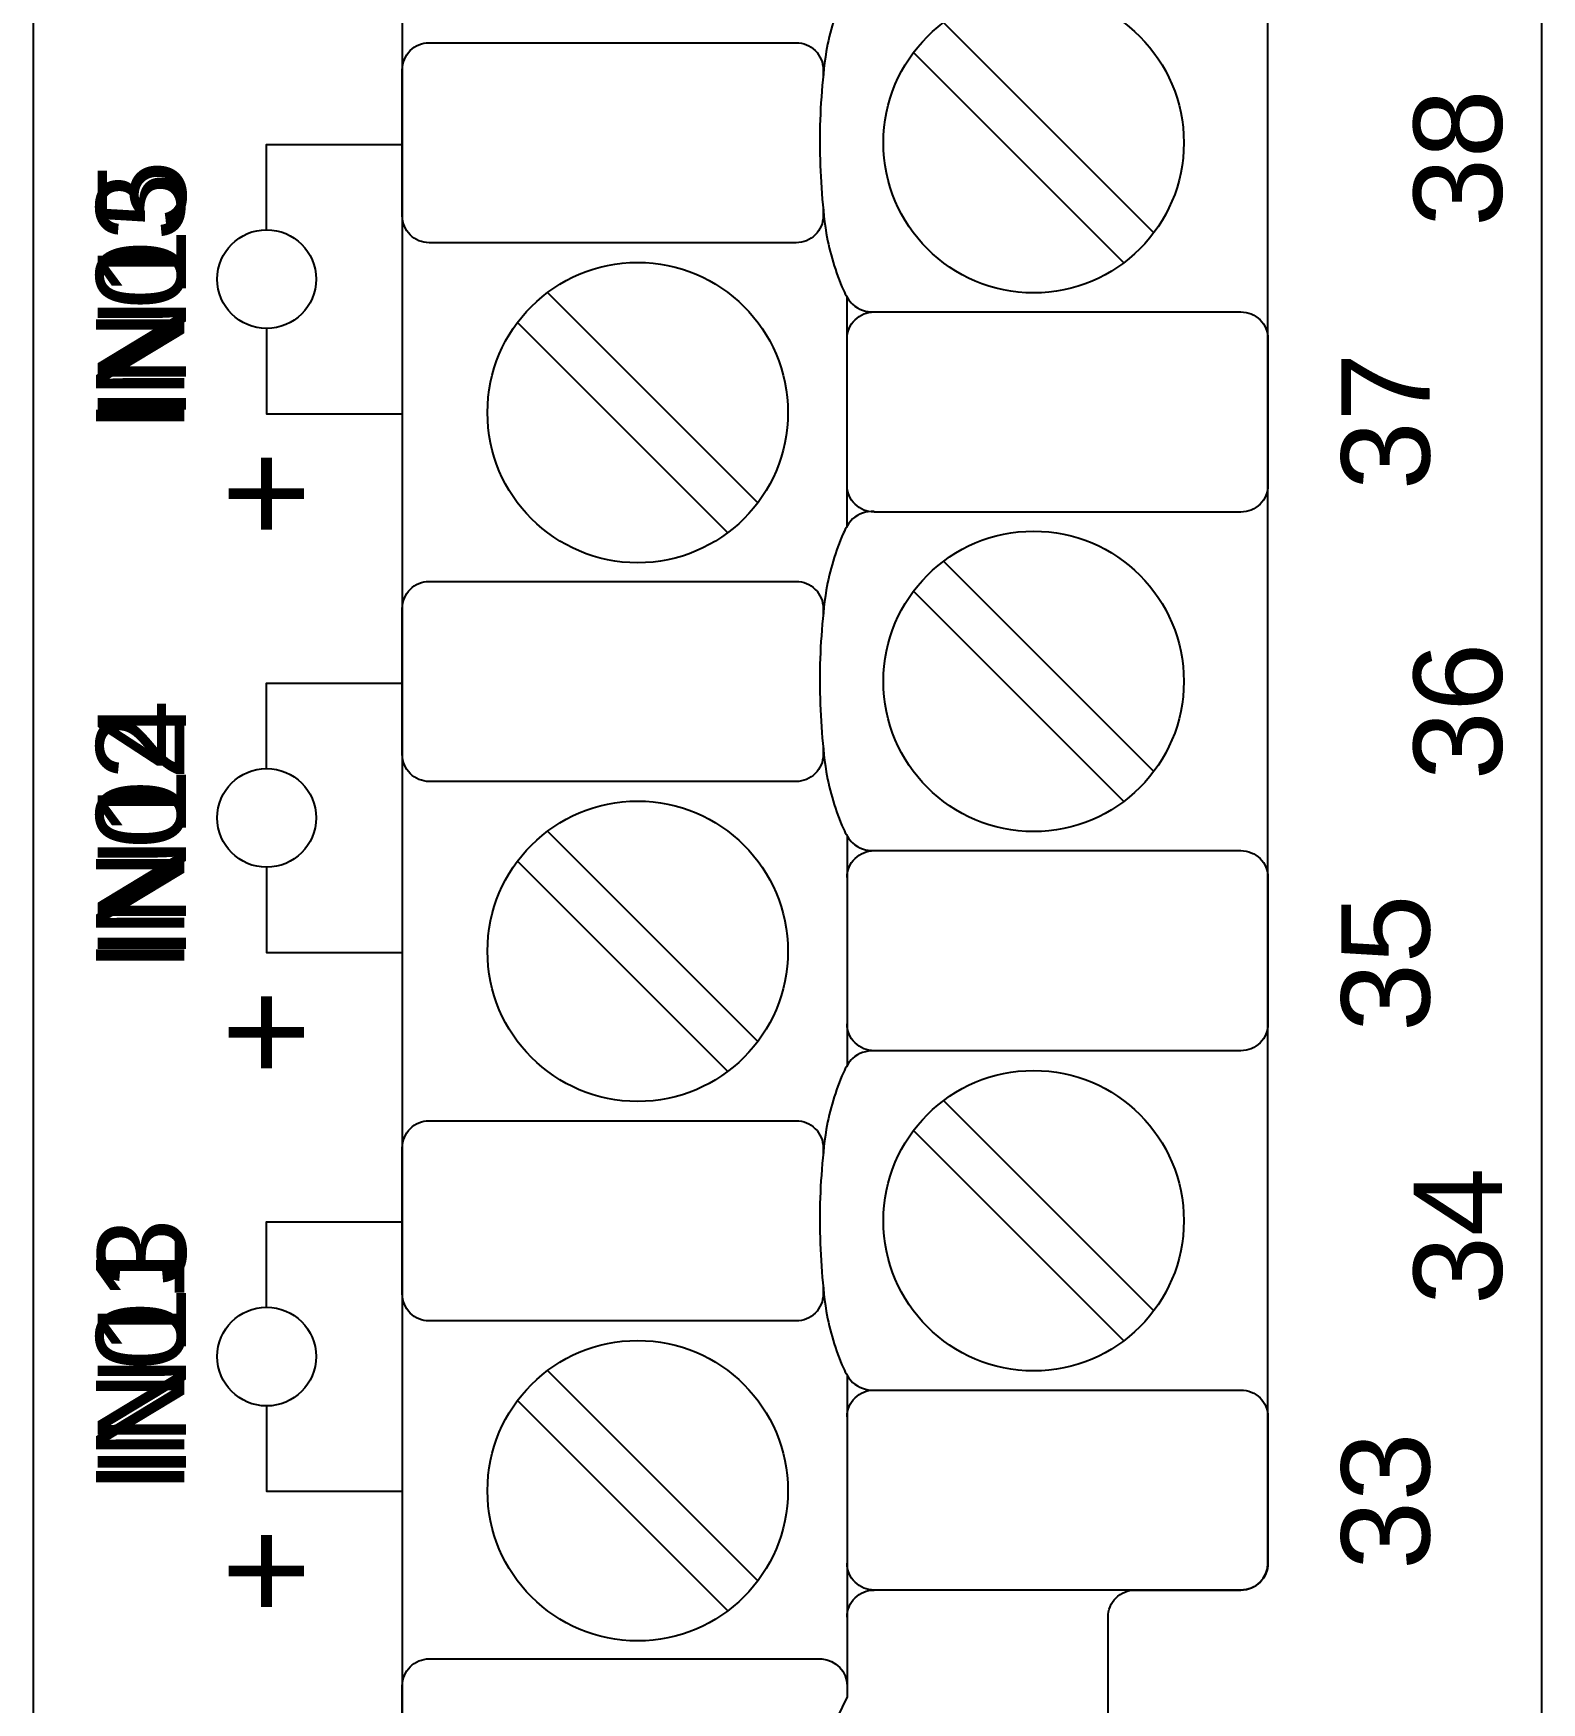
# Model space of a CAD drawing. Extents: x 1 to 47, y 1 to 35.
# Drawn here: x 31.581 to 33.261, y 14.63 to 16.489 of the extents above; entities that cross this region are included whole.
import ezdxf

# ---------------------------------------------------------------- set-up
doc = ezdxf.new("R2010")
doc.units = 0
doc.header["$MEASUREMENT"] = 0
for name, color, linetype in [('5_01__0__EMPTY', 7, 'CONTINUOUS'), ('5_02__1___8__INDEPENDENT_I', 7, 'CONTINUOUS'), ('5_03__2___8__OPTOISOLATED_', 7, 'CONTINUOUS'), ('5_04__4___24__OPTOISOLATED', 7, 'CONTINUOUS'), ('5_05__5___8__INDEPENDENT_I', 7, 'CONTINUOUS'), ('5_06__6___8__INDEPENDENT_I', 7, 'CONTINUOUS'), ('5_07__7___8__OPTOISOLATED_', 7, 'CONTINUOUS'), ('5_08__8___8__OPTOISOLATED_', 7, 'CONTINUOUS'), ('7_00______DWG_', 7, 'CONTINUOUS')]:
    doc.layers.add(name, color=color, linetype=linetype)
doc.styles.add('ARIAL', font='arial.ttf')

msp = doc.modelspace()

# ---------------------------------------------------------------- linework, layer by layer
at = {"layer": '5_01__0__EMPTY'}
msp.add_lwpolyline([(32.9261, 14.7556, 0.414213), (32.9561, 14.7856), (32.9562, 19.7674, 0.414214), (32.9262, 19.7974), (32.6131, 19.7974), (32.3684, 19.8883, 0.480048), (32.1702, 19.7433), (32.1702, 19.5091, -0.414214), (32.1402, 19.4791), (32.022, 19.4791, 0.414212), (31.992, 19.4491), (31.9919, 19.4491), (31.9919, 14.468, 0.414215), (32.0219, 14.438), (32.3348, 14.4381), (32.5796, 14.3472, 0.47859), (32.7781, 14.4922), (32.7781, 14.7256, -0.414214), (32.8081, 14.7556)], format="xyb", close=True, dxfattribs=at)
msp.add_lwpolyline([(32.9261, 14.7556, 0.414213), (32.9561, 14.7856), (32.9562, 19.7674, 0.414214), (32.9262, 19.7974), (32.6131, 19.7974), (32.3684, 19.8883, 0.480048), (32.1702, 19.7433), (32.1702, 19.5091, -0.414214), (32.1402, 19.4791), (32.022, 19.4791, 0.414212), (31.992, 19.4491), (31.9919, 19.4491), (31.9919, 14.468, 0.414215), (32.0219, 14.438), (32.3348, 14.4381), (32.5796, 14.3472, 0.47859), (32.7781, 14.4922), (32.7781, 14.7256, -0.414214), (32.8081, 14.7556)], format="xyb", close=True, dxfattribs=at)
at = {"layer": '5_02__1___8__INDEPENDENT_I'}
msp.add_lwpolyline([(32.9261, 14.7556, 0.414213), (32.9561, 14.7856), (32.9562, 19.7674, 0.414214), (32.9262, 19.7974), (32.6131, 19.7974), (32.3684, 19.8883, 0.480048), (32.1702, 19.7433), (32.1702, 19.5091, -0.414214), (32.1402, 19.4791), (32.022, 19.4791, 0.414212), (31.992, 19.4491), (31.9919, 19.4491), (31.9919, 14.468, 0.414215), (32.0219, 14.438), (32.3348, 14.4381), (32.5796, 14.3472, 0.47859), (32.7781, 14.4922), (32.7781, 14.7256, -0.414214), (32.8081, 14.7556)], format="xyb", close=True, dxfattribs=at)
for points in [[(32.5174, 16.5571, 0.191033), (32.4935, 16.5486, 0.081668), (32.4833, 16.533, 0.0591), (32.464, 16.4693, 0.034646), (32.4569, 16.3677, 0.03436), (32.464, 16.2671, 0.0591), (32.4833, 16.2033, 0.081668), (32.4935, 16.1877, 0.191033), (32.5174, 16.1792)], [(32.4607, 16.2941), (32.4607, 16.2862, -0.414214), (32.4307, 16.2562), (32.0219, 16.2562, -0.414214), (31.9919, 16.2862), (31.9919, 16.449, -0.414214), (32.0219, 16.479), (32.4307, 16.479, -0.414214), (32.4607, 16.449), (32.4607, 16.4422)], [(32.4874, 16.1492, -0.414214), (32.5174, 16.1792), (32.9261, 16.1792, -0.414214), (32.9561, 16.1492), (32.9561, 15.9863, -0.414214), (32.9261, 15.9563), (32.5174, 15.9563, -0.414214), (32.4874, 15.9863)], [(32.5174, 15.9571, 0.191033), (32.4935, 15.9486, 0.081668), (32.4833, 15.933, 0.0591), (32.464, 15.8692, 0.034646), (32.4569, 15.7677, 0.03436), (32.464, 15.667, 0.0591), (32.4833, 15.6033, 0.081668), (32.4935, 15.5877, 0.191033), (32.5174, 15.5792)], [(32.4607, 15.6941), (32.4607, 15.6862, -0.414214), (32.4307, 15.6562), (32.0219, 15.6562, -0.414214), (31.9919, 15.6862), (31.9919, 15.849, -0.414214), (32.0219, 15.879), (32.4307, 15.879, -0.414214), (32.4607, 15.849), (32.4607, 15.8422)], [(32.4874, 15.5492, -0.414214), (32.5174, 15.5792), (32.9261, 15.5792, -0.414214), (32.9561, 15.5492), (32.9561, 15.3863, -0.414214), (32.9261, 15.3563), (32.5174, 15.3563, -0.414214), (32.4874, 15.3863)], [(32.5174, 15.3563, 0.191033), (32.4935, 15.3478, 0.081668), (32.4833, 15.3322, 0.0591), (32.464, 15.2685, 0.034646), (32.4569, 15.167, 0.03436), (32.464, 15.0663, 0.0591), (32.4833, 15.0026, 0.081668), (32.4935, 14.9869, 0.191033), (32.5174, 14.9784)], [(32.4607, 15.0933), (32.4607, 15.0854, -0.414214), (32.4307, 15.0554), (32.0219, 15.0554, -0.414214), (31.9919, 15.0854), (31.9919, 15.2483, -0.414214), (32.0219, 15.2783), (32.4307, 15.2783, -0.414214), (32.4607, 15.2483), (32.4607, 15.2415)], [(32.4874, 14.9949), (32.4874, 14.6368), (32.3976, 14.4509, -0.241986), (32.3777, 14.4381), (32.0219, 14.438, -0.422157), (31.9921, 14.4647), (31.9919, 14.649, -0.414214), (32.0219, 14.679), (32.4591, 14.679, -0.390527), (32.4874, 14.649)], [(32.4874, 14.9484, -0.414214), (32.5174, 14.9784), (32.9261, 14.9784, -0.414214), (32.9561, 14.9484), (32.9561, 14.7856, -0.414214), (32.9261, 14.7556), (32.5174, 14.7556, -0.414214), (32.4874, 14.7856)], [(32.4874, 14.7256, -0.414214), (32.5174, 14.7556)]]:
    msp.add_lwpolyline(points, format="xyb", dxfattribs=at)
for points in [[(32.5947, 16.5015), (32.8289, 16.2674)], [(32.5613, 16.4681), (32.7955, 16.2339)], [(31.8408, 16.2707), (31.8408, 16.3657), (31.9919, 16.3657)], [(32.1538, 16.2009), (32.3879, 15.9667)], [(32.4874, 15.9406), (32.4874, 16.1957)], [(31.8408, 16.1607), (31.8408, 16.0657), (31.9919, 16.0657)], [(32.1203, 16.1675), (32.3545, 15.9333)], [(32.5947, 15.9015), (32.8289, 15.6674)], [(32.5613, 15.8681), (32.7955, 15.6339)], [(31.8408, 15.6707), (31.8408, 15.7657), (31.9919, 15.7657)], [(32.1538, 15.6009), (32.3879, 15.3667)], [(32.4874, 15.5957), (32.4874, 15.3398)], [(32.1203, 15.5675), (32.3545, 15.3333)], [(31.8408, 15.5607), (31.8408, 15.4657), (31.9919, 15.4657)], [(32.5947, 15.3008), (32.8289, 15.0666)], [(32.5613, 15.2673), (32.7955, 15.0332)], [(31.8408, 15.0707), (31.8408, 15.1657), (31.9919, 15.1657)], [(32.1538, 15.0001), (32.3879, 14.7659)], [(32.1203, 14.9667), (32.3545, 14.7325)], [(31.8408, 14.9607), (31.8408, 14.8657), (31.9919, 14.8657)]]:
    msp.add_lwpolyline(points, dxfattribs=at)
for centre, radius in [((32.6951, 16.3677), 0.1673), ((31.8408, 16.2157), 0.055), ((32.2541, 16.0671), 0.1673), ((32.6951, 15.7677), 0.1673), ((31.8408, 15.6157), 0.055), ((32.2541, 15.4671), 0.1673), ((32.6951, 15.167), 0.1673), ((31.8408, 15.0157), 0.055), ((32.2541, 14.8663), 0.1673)]:
    msp.add_circle(centre, radius, dxfattribs=at)
at = {"layer": '5_03__2___8__OPTOISOLATED_'}
msp.add_lwpolyline([(32.9261, 14.7556, 0.414213), (32.9561, 14.7856), (32.9562, 19.7674, 0.414214), (32.9262, 19.7974), (32.6131, 19.7974), (32.3684, 19.8883, 0.480048), (32.1702, 19.7433), (32.1702, 19.5091, -0.414214), (32.1402, 19.4791), (32.022, 19.4791, 0.414212), (31.992, 19.4491), (31.9919, 19.4491), (31.9919, 14.468, 0.414215), (32.0219, 14.438), (32.3348, 14.4381), (32.5796, 14.3472, 0.47859), (32.7781, 14.4922), (32.7781, 14.7256, -0.414214), (32.8081, 14.7556)], format="xyb", close=True, dxfattribs=at)
for points in [[(32.5174, 16.5571, 0.191033), (32.4935, 16.5486, 0.081668), (32.4833, 16.533, 0.0591), (32.464, 16.4693, 0.034646), (32.4569, 16.3677, 0.03436), (32.464, 16.2671, 0.0591), (32.4833, 16.2033, 0.081668), (32.4935, 16.1877, 0.191033), (32.5174, 16.1792)], [(32.4607, 16.2941), (32.4607, 16.2862, -0.414214), (32.4307, 16.2562), (32.0219, 16.2562, -0.414214), (31.9919, 16.2862), (31.9919, 16.449, -0.414214), (32.0219, 16.479), (32.4307, 16.479, -0.414214), (32.4607, 16.449), (32.4607, 16.4422)], [(32.4874, 16.1492, -0.414214), (32.5174, 16.1792), (32.9261, 16.1792, -0.414214), (32.9561, 16.1492), (32.9561, 15.9863, -0.414214), (32.9261, 15.9563), (32.5174, 15.9563, -0.414214), (32.4874, 15.9863)], [(32.5174, 15.9571, 0.191033), (32.4935, 15.9486, 0.081668), (32.4833, 15.933, 0.0591), (32.464, 15.8692, 0.034646), (32.4569, 15.7677, 0.03436), (32.464, 15.667, 0.0591), (32.4833, 15.6033, 0.081668), (32.4935, 15.5877, 0.191033), (32.5174, 15.5792)], [(32.4607, 15.6941), (32.4607, 15.6862, -0.414214), (32.4307, 15.6562), (32.0219, 15.6562, -0.414214), (31.9919, 15.6862), (31.9919, 15.849, -0.414214), (32.0219, 15.879), (32.4307, 15.879, -0.414214), (32.4607, 15.849), (32.4607, 15.8422)], [(32.4874, 15.5492, -0.414214), (32.5174, 15.5792), (32.9261, 15.5792, -0.414214), (32.9561, 15.5492), (32.9561, 15.3863, -0.414214), (32.9261, 15.3563), (32.5174, 15.3563, -0.414214), (32.4874, 15.3863)], [(32.5174, 15.3563, 0.191033), (32.4935, 15.3478, 0.081668), (32.4833, 15.3322, 0.0591), (32.464, 15.2685, 0.034646), (32.4569, 15.167, 0.03436), (32.464, 15.0663, 0.0591), (32.4833, 15.0026, 0.081668), (32.4935, 14.9869, 0.191033), (32.5174, 14.9784)], [(32.4607, 15.0933), (32.4607, 15.0854, -0.414214), (32.4307, 15.0554), (32.0219, 15.0554, -0.414214), (31.9919, 15.0854), (31.9919, 15.2483, -0.414214), (32.0219, 15.2783), (32.4307, 15.2783, -0.414214), (32.4607, 15.2483), (32.4607, 15.2415)], [(32.4874, 14.9949), (32.4874, 14.6368), (32.3976, 14.4509, -0.241986), (32.3777, 14.4381), (32.0219, 14.438, -0.422157), (31.9921, 14.4647), (31.9919, 14.649, -0.414214), (32.0219, 14.679), (32.4591, 14.679, -0.390527), (32.4874, 14.649)], [(32.4874, 14.9484, -0.414214), (32.5174, 14.9784), (32.9261, 14.9784, -0.414214), (32.9561, 14.9484), (32.9561, 14.7856, -0.414214), (32.9261, 14.7556), (32.5174, 14.7556, -0.414214), (32.4874, 14.7856)], [(32.4874, 14.7256, -0.414214), (32.5174, 14.7556)]]:
    msp.add_lwpolyline(points, format="xyb", dxfattribs=at)
for points in [[(32.5947, 16.5015), (32.8289, 16.2674)], [(32.5613, 16.4681), (32.7955, 16.2339)], [(31.8408, 16.2707), (31.8408, 16.3657), (31.9919, 16.3657)], [(32.1538, 16.2009), (32.3879, 15.9667)], [(32.4874, 15.9406), (32.4874, 16.1957)], [(31.8408, 16.1607), (31.8408, 16.0657), (31.9919, 16.0657)], [(32.1203, 16.1675), (32.3545, 15.9333)], [(32.5947, 15.9015), (32.8289, 15.6674)], [(32.5613, 15.8681), (32.7955, 15.6339)], [(31.8408, 15.6707), (31.8408, 15.7657), (31.9919, 15.7657)], [(32.1538, 15.6009), (32.3879, 15.3667)], [(32.4874, 15.5957), (32.4874, 15.3398)], [(32.1203, 15.5675), (32.3545, 15.3333)], [(31.8408, 15.5607), (31.8408, 15.4657), (31.9919, 15.4657)], [(32.5947, 15.3008), (32.8289, 15.0666)], [(32.5613, 15.2673), (32.7955, 15.0332)], [(31.8408, 15.0707), (31.8408, 15.1657), (31.9919, 15.1657)], [(32.1538, 15.0001), (32.3879, 14.7659)], [(32.1203, 14.9667), (32.3545, 14.7325)], [(31.8408, 14.9607), (31.8408, 14.8657), (31.9919, 14.8657)]]:
    msp.add_lwpolyline(points, dxfattribs=at)
for centre, radius in [((32.6951, 16.3677), 0.1673), ((31.8408, 16.2157), 0.055), ((32.2541, 16.0671), 0.1673), ((32.6951, 15.7677), 0.1673), ((31.8408, 15.6157), 0.055), ((32.2541, 15.4671), 0.1673), ((32.6951, 15.167), 0.1673), ((31.8408, 15.0157), 0.055), ((32.2541, 14.8663), 0.1673)]:
    msp.add_circle(centre, radius, dxfattribs=at)
at = {"layer": '5_04__4___24__OPTOISOLATED'}
msp.add_lwpolyline([(32.9261, 14.7556, 0.414213), (32.9561, 14.7856), (32.9562, 19.7674, 0.414214), (32.9262, 19.7974), (32.6131, 19.7974), (32.3684, 19.8883, 0.480048), (32.1702, 19.7433), (32.1702, 19.5091, -0.414214), (32.1402, 19.4791), (32.022, 19.4791, 0.414212), (31.992, 19.4491), (31.9919, 19.4491), (31.9919, 14.468, 0.414215), (32.0219, 14.438), (32.3348, 14.4381), (32.5796, 14.3472, 0.47859), (32.7781, 14.4922), (32.7781, 14.7256, -0.414214), (32.8081, 14.7556)], format="xyb", close=True, dxfattribs=at)
for points in [[(32.5174, 16.5571, 0.191033), (32.4935, 16.5486, 0.081668), (32.4833, 16.533, 0.0591), (32.464, 16.4693, 0.034646), (32.4569, 16.3677, 0.03436), (32.464, 16.2671, 0.0591), (32.4833, 16.2033, 0.081668), (32.4935, 16.1877, 0.191033), (32.5174, 16.1792)], [(32.4607, 16.2941), (32.4607, 16.2862, -0.414214), (32.4307, 16.2562), (32.0219, 16.2562, -0.414214), (31.9919, 16.2862), (31.9919, 16.449, -0.414214), (32.0219, 16.479), (32.4307, 16.479, -0.414214), (32.4607, 16.449), (32.4607, 16.4422)], [(32.4874, 16.1492, -0.414214), (32.5174, 16.1792), (32.9261, 16.1792, -0.414214), (32.9561, 16.1492), (32.9561, 15.9863, -0.414214), (32.9261, 15.9563), (32.5174, 15.9563, -0.414214), (32.4874, 15.9863)], [(32.5174, 15.9571, 0.191033), (32.4935, 15.9486, 0.081668), (32.4833, 15.933, 0.0591), (32.464, 15.8692, 0.034646), (32.4569, 15.7677, 0.03436), (32.464, 15.667, 0.0591), (32.4833, 15.6033, 0.081668), (32.4935, 15.5877, 0.191033), (32.5174, 15.5792)], [(32.4607, 15.6941), (32.4607, 15.6862, -0.414214), (32.4307, 15.6562), (32.0219, 15.6562, -0.414214), (31.9919, 15.6862), (31.9919, 15.849, -0.414214), (32.0219, 15.879), (32.4307, 15.879, -0.414214), (32.4607, 15.849), (32.4607, 15.8422)], [(32.4874, 15.5492, -0.414214), (32.5174, 15.5792), (32.9261, 15.5792, -0.414214), (32.9561, 15.5492), (32.9561, 15.3863, -0.414214), (32.9261, 15.3563), (32.5174, 15.3563, -0.414214), (32.4874, 15.3863)], [(32.5174, 15.3563, 0.191033), (32.4935, 15.3478, 0.081668), (32.4833, 15.3322, 0.0591), (32.464, 15.2685, 0.034646), (32.4569, 15.167, 0.03436), (32.464, 15.0663, 0.0591), (32.4833, 15.0026, 0.081668), (32.4935, 14.9869, 0.191033), (32.5174, 14.9784)], [(32.4607, 15.0933), (32.4607, 15.0854, -0.414214), (32.4307, 15.0554), (32.0219, 15.0554, -0.414214), (31.9919, 15.0854), (31.9919, 15.2483, -0.414214), (32.0219, 15.2783), (32.4307, 15.2783, -0.414214), (32.4607, 15.2483), (32.4607, 15.2415)], [(32.4874, 14.9949), (32.4874, 14.6368), (32.3976, 14.4509, -0.241986), (32.3777, 14.4381), (32.0219, 14.438, -0.422157), (31.9921, 14.4647), (31.9919, 14.649, -0.414214), (32.0219, 14.679), (32.4591, 14.679, -0.390527), (32.4874, 14.649)], [(32.4874, 14.9484, -0.414214), (32.5174, 14.9784), (32.9261, 14.9784, -0.414214), (32.9561, 14.9484), (32.9561, 14.7856, -0.414214), (32.9261, 14.7556), (32.5174, 14.7556, -0.414214), (32.4874, 14.7856)], [(32.4874, 14.7256, -0.414214), (32.5174, 14.7556)]]:
    msp.add_lwpolyline(points, format="xyb", dxfattribs=at)
for points in [[(32.5947, 16.5015), (32.8289, 16.2674)], [(32.5613, 16.4681), (32.7955, 16.2339)], [(31.8408, 16.2707), (31.8408, 16.3657), (31.9919, 16.3657)], [(32.1538, 16.2009), (32.3879, 15.9667)], [(32.4874, 15.9406), (32.4874, 16.1957)], [(31.8408, 16.1607), (31.8408, 16.0657), (31.9919, 16.0657)], [(32.1203, 16.1675), (32.3545, 15.9333)], [(32.5947, 15.9015), (32.8289, 15.6674)], [(32.5613, 15.8681), (32.7955, 15.6339)], [(31.8408, 15.6707), (31.8408, 15.7657), (31.9919, 15.7657)], [(32.1538, 15.6009), (32.3879, 15.3667)], [(32.4874, 15.5957), (32.4874, 15.3398)], [(32.1203, 15.5675), (32.3545, 15.3333)], [(31.8408, 15.5607), (31.8408, 15.4657), (31.9919, 15.4657)], [(32.5947, 15.3008), (32.8289, 15.0666)], [(32.5613, 15.2673), (32.7955, 15.0332)], [(31.8408, 15.0707), (31.8408, 15.1657), (31.9919, 15.1657)], [(32.1538, 15.0001), (32.3879, 14.7659)], [(32.1203, 14.9667), (32.3545, 14.7325)], [(31.8408, 14.9607), (31.8408, 14.8657), (31.9919, 14.8657)]]:
    msp.add_lwpolyline(points, dxfattribs=at)
for centre, radius in [((32.6951, 16.3677), 0.1673), ((31.8408, 16.2157), 0.055), ((32.2541, 16.0671), 0.1673), ((32.6951, 15.7677), 0.1673), ((31.8408, 15.6157), 0.055), ((32.2541, 15.4671), 0.1673), ((32.6951, 15.167), 0.1673), ((31.8408, 15.0157), 0.055), ((32.2541, 14.8663), 0.1673)]:
    msp.add_circle(centre, radius, dxfattribs=at)
at = {"layer": '5_05__5___8__INDEPENDENT_I'}
msp.add_lwpolyline([(32.9261, 14.7556, 0.414213), (32.9561, 14.7856), (32.9562, 19.7674, 0.414214), (32.9262, 19.7974), (32.6131, 19.7974), (32.3684, 19.8883, 0.480048), (32.1702, 19.7433), (32.1702, 19.5091, -0.414214), (32.1402, 19.4791), (32.022, 19.4791, 0.414212), (31.992, 19.4491), (31.9919, 19.4491), (31.9919, 14.468, 0.414215), (32.0219, 14.438), (32.3348, 14.4381), (32.5796, 14.3472, 0.47859), (32.7781, 14.4922), (32.7781, 14.7256, -0.414214), (32.8081, 14.7556)], format="xyb", close=True, dxfattribs=at)
for points in [[(32.5174, 16.5571, 0.191033), (32.4935, 16.5486, 0.081668), (32.4833, 16.533, 0.0591), (32.464, 16.4693, 0.034646), (32.4569, 16.3677, 0.03436), (32.464, 16.2671, 0.0591), (32.4833, 16.2033, 0.081668), (32.4935, 16.1877, 0.191033), (32.5174, 16.1792)], [(32.4607, 16.2941), (32.4607, 16.2862, -0.414214), (32.4307, 16.2562), (32.0219, 16.2562, -0.414214), (31.9919, 16.2862), (31.9919, 16.449, -0.414214), (32.0219, 16.479), (32.4307, 16.479, -0.414214), (32.4607, 16.449), (32.4607, 16.4422)], [(32.4874, 16.1492, -0.414214), (32.5174, 16.1792), (32.9261, 16.1792, -0.414214), (32.9561, 16.1492), (32.9561, 15.9863, -0.414214), (32.9261, 15.9563), (32.5174, 15.9563, -0.414214), (32.4874, 15.9863)], [(32.5174, 15.9571, 0.191033), (32.4935, 15.9486, 0.081668), (32.4833, 15.933, 0.0591), (32.464, 15.8692, 0.034646), (32.4569, 15.7677, 0.03436), (32.464, 15.667, 0.0591), (32.4833, 15.6033, 0.081668), (32.4935, 15.5877, 0.191033), (32.5174, 15.5792)], [(32.4607, 15.6941), (32.4607, 15.6862, -0.414214), (32.4307, 15.6562), (32.0219, 15.6562, -0.414214), (31.9919, 15.6862), (31.9919, 15.849, -0.414214), (32.0219, 15.879), (32.4307, 15.879, -0.414214), (32.4607, 15.849), (32.4607, 15.8422)], [(32.4874, 15.5492, -0.414214), (32.5174, 15.5792), (32.9261, 15.5792, -0.414214), (32.9561, 15.5492), (32.9561, 15.3863, -0.414214), (32.9261, 15.3563), (32.5174, 15.3563, -0.414214), (32.4874, 15.3863)], [(32.5174, 15.3563, 0.191033), (32.4935, 15.3478, 0.081668), (32.4833, 15.3322, 0.0591), (32.464, 15.2685, 0.034646), (32.4569, 15.167, 0.03436), (32.464, 15.0663, 0.0591), (32.4833, 15.0026, 0.081668), (32.4935, 14.9869, 0.191033), (32.5174, 14.9784)], [(32.4607, 15.0933), (32.4607, 15.0854, -0.414214), (32.4307, 15.0554), (32.0219, 15.0554, -0.414214), (31.9919, 15.0854), (31.9919, 15.2483, -0.414214), (32.0219, 15.2783), (32.4307, 15.2783, -0.414214), (32.4607, 15.2483), (32.4607, 15.2415)], [(32.4874, 14.9949), (32.4874, 14.6368), (32.3976, 14.4509, -0.241986), (32.3777, 14.4381), (32.0219, 14.438, -0.422157), (31.9921, 14.4647), (31.9919, 14.649, -0.414214), (32.0219, 14.679), (32.4591, 14.679, -0.390527), (32.4874, 14.649)], [(32.4874, 14.9484, -0.414214), (32.5174, 14.9784), (32.9261, 14.9784, -0.414214), (32.9561, 14.9484), (32.9561, 14.7856, -0.414214), (32.9261, 14.7556), (32.5174, 14.7556, -0.414214), (32.4874, 14.7856)], [(32.4874, 14.7256, -0.414214), (32.5174, 14.7556)]]:
    msp.add_lwpolyline(points, format="xyb", dxfattribs=at)
for points in [[(32.5947, 16.5015), (32.8289, 16.2674)], [(32.5613, 16.4681), (32.7955, 16.2339)], [(31.8408, 16.2707), (31.8408, 16.3657), (31.9919, 16.3657)], [(32.1538, 16.2009), (32.3879, 15.9667)], [(32.4874, 15.9406), (32.4874, 16.1957)], [(31.8408, 16.1607), (31.8408, 16.0657), (31.9919, 16.0657)], [(32.1203, 16.1675), (32.3545, 15.9333)], [(32.5947, 15.9015), (32.8289, 15.6674)], [(32.5613, 15.8681), (32.7955, 15.6339)], [(31.8408, 15.6707), (31.8408, 15.7657), (31.9919, 15.7657)], [(32.1538, 15.6009), (32.3879, 15.3667)], [(32.4874, 15.5957), (32.4874, 15.3398)], [(32.1203, 15.5675), (32.3545, 15.3333)], [(31.8408, 15.5607), (31.8408, 15.4657), (31.9919, 15.4657)], [(32.5947, 15.3008), (32.8289, 15.0666)], [(32.5613, 15.2673), (32.7955, 15.0332)], [(31.8408, 15.0707), (31.8408, 15.1657), (31.9919, 15.1657)], [(32.1538, 15.0001), (32.3879, 14.7659)], [(32.1203, 14.9667), (32.3545, 14.7325)], [(31.8408, 14.9607), (31.8408, 14.8657), (31.9919, 14.8657)]]:
    msp.add_lwpolyline(points, dxfattribs=at)
for centre, radius in [((32.6951, 16.3677), 0.1673), ((31.8408, 16.2157), 0.055), ((32.2541, 16.0671), 0.1673), ((32.6951, 15.7677), 0.1673), ((31.8408, 15.6157), 0.055), ((32.2541, 15.4671), 0.1673), ((32.6951, 15.167), 0.1673), ((31.8408, 15.0157), 0.055), ((32.2541, 14.8663), 0.1673)]:
    msp.add_circle(centre, radius, dxfattribs=at)
at = {"layer": '5_06__6___8__INDEPENDENT_I'}
msp.add_lwpolyline([(32.9261, 14.7556, 0.414213), (32.9561, 14.7856), (32.9562, 19.7674, 0.414214), (32.9262, 19.7974), (32.6131, 19.7974), (32.3684, 19.8883, 0.480048), (32.1702, 19.7433), (32.1702, 19.5091, -0.414214), (32.1402, 19.4791), (32.022, 19.4791, 0.414212), (31.992, 19.4491), (31.9919, 19.4491), (31.9919, 14.468, 0.414215), (32.0219, 14.438), (32.3348, 14.4381), (32.5796, 14.3472, 0.47859), (32.7781, 14.4922), (32.7781, 14.7256, -0.414214), (32.8081, 14.7556)], format="xyb", close=True, dxfattribs=at)
for points in [[(32.5174, 16.5571, 0.191033), (32.4935, 16.5486, 0.081668), (32.4833, 16.533, 0.0591), (32.464, 16.4693, 0.034646), (32.4569, 16.3677, 0.03436), (32.464, 16.2671, 0.0591), (32.4833, 16.2033, 0.081668), (32.4935, 16.1877, 0.191033), (32.5174, 16.1792)], [(32.4607, 16.2941), (32.4607, 16.2862, -0.414214), (32.4307, 16.2562), (32.0219, 16.2562, -0.414214), (31.9919, 16.2862), (31.9919, 16.449, -0.414214), (32.0219, 16.479), (32.4307, 16.479, -0.414214), (32.4607, 16.449), (32.4607, 16.4422)], [(32.4874, 16.1492, -0.414214), (32.5174, 16.1792), (32.9261, 16.1792, -0.414214), (32.9561, 16.1492), (32.9561, 15.9863, -0.414214), (32.9261, 15.9563), (32.5174, 15.9563, -0.414214), (32.4874, 15.9863)], [(32.5174, 15.9571, 0.191033), (32.4935, 15.9486, 0.081668), (32.4833, 15.933, 0.0591), (32.464, 15.8692, 0.034646), (32.4569, 15.7677, 0.03436), (32.464, 15.667, 0.0591), (32.4833, 15.6033, 0.081668), (32.4935, 15.5877, 0.191033), (32.5174, 15.5792)], [(32.4607, 15.6941), (32.4607, 15.6862, -0.414214), (32.4307, 15.6562), (32.0219, 15.6562, -0.414214), (31.9919, 15.6862), (31.9919, 15.849, -0.414214), (32.0219, 15.879), (32.4307, 15.879, -0.414214), (32.4607, 15.849), (32.4607, 15.8422)], [(32.4874, 15.5492, -0.414214), (32.5174, 15.5792), (32.9261, 15.5792, -0.414214), (32.9561, 15.5492), (32.9561, 15.3863, -0.414214), (32.9261, 15.3563), (32.5174, 15.3563, -0.414214), (32.4874, 15.3863)], [(32.5174, 15.3563, 0.191033), (32.4935, 15.3478, 0.081668), (32.4833, 15.3322, 0.0591), (32.464, 15.2685, 0.034646), (32.4569, 15.167, 0.03436), (32.464, 15.0663, 0.0591), (32.4833, 15.0026, 0.081668), (32.4935, 14.9869, 0.191033), (32.5174, 14.9784)], [(32.4607, 15.0933), (32.4607, 15.0854, -0.414214), (32.4307, 15.0554), (32.0219, 15.0554, -0.414214), (31.9919, 15.0854), (31.9919, 15.2483, -0.414214), (32.0219, 15.2783), (32.4307, 15.2783, -0.414214), (32.4607, 15.2483), (32.4607, 15.2415)], [(32.4874, 14.9949), (32.4874, 14.6368), (32.3976, 14.4509, -0.241986), (32.3777, 14.4381), (32.0219, 14.438, -0.422157), (31.9921, 14.4647), (31.9919, 14.649, -0.414214), (32.0219, 14.679), (32.4591, 14.679, -0.390527), (32.4874, 14.649)], [(32.4874, 14.9484, -0.414214), (32.5174, 14.9784), (32.9261, 14.9784, -0.414214), (32.9561, 14.9484), (32.9561, 14.7856, -0.414214), (32.9261, 14.7556), (32.5174, 14.7556, -0.414214), (32.4874, 14.7856)], [(32.4874, 14.7256, -0.414214), (32.5174, 14.7556)]]:
    msp.add_lwpolyline(points, format="xyb", dxfattribs=at)
for points in [[(32.5947, 16.5015), (32.8289, 16.2674)], [(32.5613, 16.4681), (32.7955, 16.2339)], [(31.8408, 16.2707), (31.8408, 16.3657), (31.9919, 16.3657)], [(32.1538, 16.2009), (32.3879, 15.9667)], [(32.4874, 15.9406), (32.4874, 16.1957)], [(31.8408, 16.1607), (31.8408, 16.0657), (31.9919, 16.0657)], [(32.1203, 16.1675), (32.3545, 15.9333)], [(32.5947, 15.9015), (32.8289, 15.6674)], [(32.5613, 15.8681), (32.7955, 15.6339)], [(31.8408, 15.6707), (31.8408, 15.7657), (31.9919, 15.7657)], [(32.1538, 15.6009), (32.3879, 15.3667)], [(32.4874, 15.5957), (32.4874, 15.3398)], [(32.1203, 15.5675), (32.3545, 15.3333)], [(31.8408, 15.5607), (31.8408, 15.4657), (31.9919, 15.4657)], [(32.5947, 15.3008), (32.8289, 15.0666)], [(32.5613, 15.2673), (32.7955, 15.0332)], [(31.8408, 15.0707), (31.8408, 15.1657), (31.9919, 15.1657)], [(32.1538, 15.0001), (32.3879, 14.7659)], [(32.1203, 14.9667), (32.3545, 14.7325)], [(31.8408, 14.9607), (31.8408, 14.8657), (31.9919, 14.8657)]]:
    msp.add_lwpolyline(points, dxfattribs=at)
for centre, radius in [((32.6951, 16.3677), 0.1673), ((31.8408, 16.2157), 0.055), ((32.2541, 16.0671), 0.1673), ((32.6951, 15.7677), 0.1673), ((31.8408, 15.6157), 0.055), ((32.2541, 15.4671), 0.1673), ((32.6951, 15.167), 0.1673), ((31.8408, 15.0157), 0.055), ((32.2541, 14.8663), 0.1673)]:
    msp.add_circle(centre, radius, dxfattribs=at)
at = {"layer": '5_07__7___8__OPTOISOLATED_'}
msp.add_lwpolyline([(32.9261, 14.7556, 0.414213), (32.9561, 14.7856), (32.9562, 19.7674, 0.414214), (32.9262, 19.7974), (32.6131, 19.7974), (32.3684, 19.8883, 0.480048), (32.1702, 19.7433), (32.1702, 19.5091, -0.414214), (32.1402, 19.4791), (32.022, 19.4791, 0.414212), (31.992, 19.4491), (31.9919, 19.4491), (31.9919, 14.468, 0.414215), (32.0219, 14.438), (32.3348, 14.4381), (32.5796, 14.3472, 0.47859), (32.7781, 14.4922), (32.7781, 14.7256, -0.414214), (32.8081, 14.7556)], format="xyb", close=True, dxfattribs=at)
for points in [[(32.5174, 16.5571, 0.191033), (32.4935, 16.5486, 0.081668), (32.4833, 16.533, 0.0591), (32.464, 16.4693, 0.034646), (32.4569, 16.3677, 0.03436), (32.464, 16.2671, 0.0591), (32.4833, 16.2033, 0.081668), (32.4935, 16.1877, 0.191033), (32.5174, 16.1792)], [(32.4607, 16.2941), (32.4607, 16.2862, -0.414214), (32.4307, 16.2562), (32.0219, 16.2562, -0.414214), (31.9919, 16.2862), (31.9919, 16.449, -0.414214), (32.0219, 16.479), (32.4307, 16.479, -0.414214), (32.4607, 16.449), (32.4607, 16.4422)], [(32.4874, 16.1492, -0.414214), (32.5174, 16.1792), (32.9261, 16.1792, -0.414214), (32.9561, 16.1492), (32.9561, 15.9863, -0.414214), (32.9261, 15.9563), (32.5174, 15.9563, -0.414214), (32.4874, 15.9863)], [(32.5174, 15.9571, 0.191033), (32.4935, 15.9486, 0.081668), (32.4833, 15.933, 0.0591), (32.464, 15.8692, 0.034646), (32.4569, 15.7677, 0.03436), (32.464, 15.667, 0.0591), (32.4833, 15.6033, 0.081668), (32.4935, 15.5877, 0.191033), (32.5174, 15.5792)], [(32.4607, 15.6941), (32.4607, 15.6862, -0.414214), (32.4307, 15.6562), (32.0219, 15.6562, -0.414214), (31.9919, 15.6862), (31.9919, 15.849, -0.414214), (32.0219, 15.879), (32.4307, 15.879, -0.414214), (32.4607, 15.849), (32.4607, 15.8422)], [(32.4874, 15.5492, -0.414214), (32.5174, 15.5792), (32.9261, 15.5792, -0.414214), (32.9561, 15.5492), (32.9561, 15.3863, -0.414214), (32.9261, 15.3563), (32.5174, 15.3563, -0.414214), (32.4874, 15.3863)], [(32.5174, 15.3563, 0.191033), (32.4935, 15.3478, 0.081668), (32.4833, 15.3322, 0.0591), (32.464, 15.2685, 0.034646), (32.4569, 15.167, 0.03436), (32.464, 15.0663, 0.0591), (32.4833, 15.0026, 0.081668), (32.4935, 14.9869, 0.191033), (32.5174, 14.9784)], [(32.4607, 15.0933), (32.4607, 15.0854, -0.414214), (32.4307, 15.0554), (32.0219, 15.0554, -0.414214), (31.9919, 15.0854), (31.9919, 15.2483, -0.414214), (32.0219, 15.2783), (32.4307, 15.2783, -0.414214), (32.4607, 15.2483), (32.4607, 15.2415)], [(32.4874, 14.9949), (32.4874, 14.6368), (32.3976, 14.4509, -0.241986), (32.3777, 14.4381), (32.0219, 14.438, -0.422157), (31.9921, 14.4647), (31.9919, 14.649, -0.414214), (32.0219, 14.679), (32.4591, 14.679, -0.390527), (32.4874, 14.649)], [(32.4874, 14.9484, -0.414214), (32.5174, 14.9784), (32.9261, 14.9784, -0.414214), (32.9561, 14.9484), (32.9561, 14.7856, -0.414214), (32.9261, 14.7556), (32.5174, 14.7556, -0.414214), (32.4874, 14.7856)], [(32.4874, 14.7256, -0.414214), (32.5174, 14.7556)]]:
    msp.add_lwpolyline(points, format="xyb", dxfattribs=at)
for points in [[(32.5947, 16.5015), (32.8289, 16.2674)], [(32.5613, 16.4681), (32.7955, 16.2339)], [(31.8408, 16.2707), (31.8408, 16.3657), (31.9919, 16.3657)], [(32.1538, 16.2009), (32.3879, 15.9667)], [(32.4874, 15.9406), (32.4874, 16.1957)], [(31.8408, 16.1607), (31.8408, 16.0657), (31.9919, 16.0657)], [(32.1203, 16.1675), (32.3545, 15.9333)], [(32.5947, 15.9015), (32.8289, 15.6674)], [(32.5613, 15.8681), (32.7955, 15.6339)], [(31.8408, 15.6707), (31.8408, 15.7657), (31.9919, 15.7657)], [(32.1538, 15.6009), (32.3879, 15.3667)], [(32.4874, 15.5957), (32.4874, 15.3398)], [(32.1203, 15.5675), (32.3545, 15.3333)], [(31.8408, 15.5607), (31.8408, 15.4657), (31.9919, 15.4657)], [(32.5947, 15.3008), (32.8289, 15.0666)], [(32.5613, 15.2673), (32.7955, 15.0332)], [(31.8408, 15.0707), (31.8408, 15.1657), (31.9919, 15.1657)], [(32.1538, 15.0001), (32.3879, 14.7659)], [(32.1203, 14.9667), (32.3545, 14.7325)], [(31.8408, 14.9607), (31.8408, 14.8657), (31.9919, 14.8657)]]:
    msp.add_lwpolyline(points, dxfattribs=at)
for centre, radius in [((32.6951, 16.3677), 0.1673), ((31.8408, 16.2157), 0.055), ((32.2541, 16.0671), 0.1673), ((32.6951, 15.7677), 0.1673), ((31.8408, 15.6157), 0.055), ((32.2541, 15.4671), 0.1673), ((32.6951, 15.167), 0.1673), ((31.8408, 15.0157), 0.055), ((32.2541, 14.8663), 0.1673)]:
    msp.add_circle(centre, radius, dxfattribs=at)
at = {"layer": '5_08__8___8__OPTOISOLATED_'}
msp.add_lwpolyline([(32.9261, 14.7556, 0.414213), (32.9561, 14.7856), (32.9562, 19.7674, 0.414214), (32.9262, 19.7974), (32.6131, 19.7974), (32.3684, 19.8883, 0.480048), (32.1702, 19.7433), (32.1702, 19.5091, -0.414214), (32.1402, 19.4791), (32.022, 19.4791, 0.414212), (31.992, 19.4491), (31.9919, 19.4491), (31.9919, 14.468, 0.414215), (32.0219, 14.438), (32.3348, 14.4381), (32.5796, 14.3472, 0.47859), (32.7781, 14.4922), (32.7781, 14.7256, -0.414214), (32.8081, 14.7556)], format="xyb", close=True, dxfattribs=at)
for points in [[(32.5174, 16.5571, 0.191033), (32.4935, 16.5486, 0.081668), (32.4833, 16.533, 0.0591), (32.464, 16.4693, 0.034646), (32.4569, 16.3677, 0.03436), (32.464, 16.2671, 0.0591), (32.4833, 16.2033, 0.081668), (32.4935, 16.1877, 0.191033), (32.5174, 16.1792)], [(32.4607, 16.2941), (32.4607, 16.2862, -0.414214), (32.4307, 16.2562), (32.0219, 16.2562, -0.414214), (31.9919, 16.2862), (31.9919, 16.449, -0.414214), (32.0219, 16.479), (32.4307, 16.479, -0.414214), (32.4607, 16.449), (32.4607, 16.4422)], [(32.4874, 16.1492, -0.414214), (32.5174, 16.1792), (32.9261, 16.1792, -0.414214), (32.9561, 16.1492), (32.9561, 15.9863, -0.414214), (32.9261, 15.9563), (32.5174, 15.9563, -0.414214), (32.4874, 15.9863)], [(32.5174, 15.9571, 0.191033), (32.4935, 15.9486, 0.081668), (32.4833, 15.933, 0.0591), (32.464, 15.8692, 0.034646), (32.4569, 15.7677, 0.03436), (32.464, 15.667, 0.0591), (32.4833, 15.6033, 0.081668), (32.4935, 15.5877, 0.191033), (32.5174, 15.5792)], [(32.4607, 15.6941), (32.4607, 15.6862, -0.414214), (32.4307, 15.6562), (32.0219, 15.6562, -0.414214), (31.9919, 15.6862), (31.9919, 15.849, -0.414214), (32.0219, 15.879), (32.4307, 15.879, -0.414214), (32.4607, 15.849), (32.4607, 15.8422)], [(32.4874, 15.5492, -0.414214), (32.5174, 15.5792), (32.9261, 15.5792, -0.414214), (32.9561, 15.5492), (32.9561, 15.3863, -0.414214), (32.9261, 15.3563), (32.5174, 15.3563, -0.414214), (32.4874, 15.3863)], [(32.5174, 15.3563, 0.191033), (32.4935, 15.3478, 0.081668), (32.4833, 15.3322, 0.0591), (32.464, 15.2685, 0.034646), (32.4569, 15.167, 0.03436), (32.464, 15.0663, 0.0591), (32.4833, 15.0026, 0.081668), (32.4935, 14.9869, 0.191033), (32.5174, 14.9784)], [(32.4607, 15.0933), (32.4607, 15.0854, -0.414214), (32.4307, 15.0554), (32.0219, 15.0554, -0.414214), (31.9919, 15.0854), (31.9919, 15.2483, -0.414214), (32.0219, 15.2783), (32.4307, 15.2783, -0.414214), (32.4607, 15.2483), (32.4607, 15.2415)], [(32.4874, 14.9949), (32.4874, 14.6368), (32.3976, 14.4509, -0.241986), (32.3777, 14.4381), (32.0219, 14.438, -0.422157), (31.9921, 14.4647), (31.9919, 14.649, -0.414214), (32.0219, 14.679), (32.4591, 14.679, -0.390527), (32.4874, 14.649)], [(32.4874, 14.9484, -0.414214), (32.5174, 14.9784), (32.9261, 14.9784, -0.414214), (32.9561, 14.9484), (32.9561, 14.7856, -0.414214), (32.9261, 14.7556), (32.5174, 14.7556, -0.414214), (32.4874, 14.7856)], [(32.4874, 14.7256, -0.414214), (32.5174, 14.7556)]]:
    msp.add_lwpolyline(points, format="xyb", dxfattribs=at)
for points in [[(32.5947, 16.5015), (32.8289, 16.2674)], [(32.5613, 16.4681), (32.7955, 16.2339)], [(31.8408, 16.2707), (31.8408, 16.3657), (31.9919, 16.3657)], [(32.1538, 16.2009), (32.3879, 15.9667)], [(32.4874, 15.9406), (32.4874, 16.1957)], [(31.8408, 16.1607), (31.8408, 16.0657), (31.9919, 16.0657)], [(32.1203, 16.1675), (32.3545, 15.9333)], [(32.5947, 15.9015), (32.8289, 15.6674)], [(32.5613, 15.8681), (32.7955, 15.6339)], [(31.8408, 15.6707), (31.8408, 15.7657), (31.9919, 15.7657)], [(32.1538, 15.6009), (32.3879, 15.3667)], [(32.4874, 15.5957), (32.4874, 15.3398)], [(32.1203, 15.5675), (32.3545, 15.3333)], [(31.8408, 15.5607), (31.8408, 15.4657), (31.9919, 15.4657)], [(32.5947, 15.3008), (32.8289, 15.0666)], [(32.5613, 15.2673), (32.7955, 15.0332)], [(31.8408, 15.0707), (31.8408, 15.1657), (31.9919, 15.1657)], [(32.1538, 15.0001), (32.3879, 14.7659)], [(32.1203, 14.9667), (32.3545, 14.7325)], [(31.8408, 14.9607), (31.8408, 14.8657), (31.9919, 14.8657)]]:
    msp.add_lwpolyline(points, dxfattribs=at)
for centre, radius in [((32.6951, 16.3677), 0.1673), ((31.8408, 16.2157), 0.055), ((32.2541, 16.0671), 0.1673), ((32.6951, 15.7677), 0.1673), ((31.8408, 15.6157), 0.055), ((32.2541, 15.4671), 0.1673), ((32.6951, 15.167), 0.1673), ((31.8408, 15.0157), 0.055), ((32.2541, 14.8663), 0.1673)]:
    msp.add_circle(centre, radius, dxfattribs=at)
at = {"layer": '7_00______DWG_'}
msp.add_lwpolyline([(31.581, 3.2868), (31.581, 19.9471, -0.468367), (31.641, 19.9971), (33.211, 19.9971, -0.414132), (33.261, 19.9471), (33.261, 3.2868, -0.414214), (33.211, 3.2368), (31.631, 3.2368, -0.414287)], format="xyb", close=True, dxfattribs=at)

# ---------------------------------------------------------------- texts
at = {"layer": '5_02__1___8__INDEPENDENT_I', "style": 'ARIAL'}
for s, height, p in [('IN03', 0.09833, (31.7492, 16.0447)), ('+', 0.118, (31.8976, 15.9287)), ('IN02', 0.09833, (31.7492, 15.4438)), ('+', 0.118, (31.8976, 15.3287)), ('IN01', 0.09833, (31.7492, 14.8628)), ('+', 0.118, (31.8976, 14.7287))]:
    msp.add_text(s, height=height, rotation=90, dxfattribs=at).set_placement(p)
at = {"layer": '5_03__2___8__OPTOISOLATED_', "style": 'ARIAL'}
for s, p in [('IN03', (31.7492, 16.0447)), ('IN02', (31.7492, 15.4438)), ('IN01', (31.7492, 14.8628))]:
    msp.add_text(s, height=0.09833, rotation=90, dxfattribs=at).set_placement(p)
at = {"layer": '5_04__4___24__OPTOISOLATED', "style": 'ARIAL'}
for s, p in [('IN15', (31.7508, 16.0578)), ('IN14', (31.7508, 15.4569)), ('IN13', (31.7508, 14.8793))]:
    msp.add_text(s, height=0.09833, rotation=90, dxfattribs=at).set_placement(p)
at = {"layer": '5_05__5___8__INDEPENDENT_I', "style": 'ARIAL'}
for s, height, p in [('IN03', 0.09833, (31.7492, 16.0447)), ('+', 0.118, (31.8976, 15.9287)), ('IN02', 0.09833, (31.7492, 15.4438)), ('+', 0.118, (31.8976, 15.3287)), ('IN01', 0.09833, (31.7492, 14.8628)), ('+', 0.118, (31.8976, 14.7287))]:
    msp.add_text(s, height=height, rotation=90, dxfattribs=at).set_placement(p)
at = {"layer": '5_06__6___8__INDEPENDENT_I', "style": 'ARIAL'}
for s, height, p in [('IN03', 0.09833, (31.7492, 16.0447)), ('+', 0.118, (31.8976, 15.9287)), ('IN02', 0.09833, (31.7492, 15.4438)), ('+', 0.118, (31.8976, 15.3287)), ('IN01', 0.09833, (31.7492, 14.8628)), ('+', 0.118, (31.8976, 14.7287))]:
    msp.add_text(s, height=height, rotation=90, dxfattribs=at).set_placement(p)
at = {"layer": '5_07__7___8__OPTOISOLATED_', "style": 'ARIAL'}
for s, p in [('IN03', (31.7492, 16.0447)), ('IN02', (31.7492, 15.4438)), ('IN01', (31.7492, 14.8628))]:
    msp.add_text(s, height=0.09833, rotation=90, dxfattribs=at).set_placement(p)
at = {"layer": '5_08__8___8__OPTOISOLATED_', "style": 'ARIAL'}
for s, p in [('IN03', (31.7492, 16.0447)), ('IN02', (31.7492, 15.4438)), ('IN01', (31.7492, 14.8628))]:
    msp.add_text(s, height=0.09833, rotation=90, dxfattribs=at).set_placement(p)
at = {"layer": '7_00______DWG_', "style": 'ARIAL'}
for s, p in [('38', (33.2167, 16.2741)), ('37', (33.1362, 15.9808)), ('36', (33.2167, 15.6578)), ('35', (33.1362, 15.3774)), ('34', (33.2167, 15.0733)), ('33', (33.1362, 14.7782))]:
    msp.add_text(s, height=0.09833, rotation=90, dxfattribs=at).set_placement(p)

doc.saveas('drawing.dxf')
